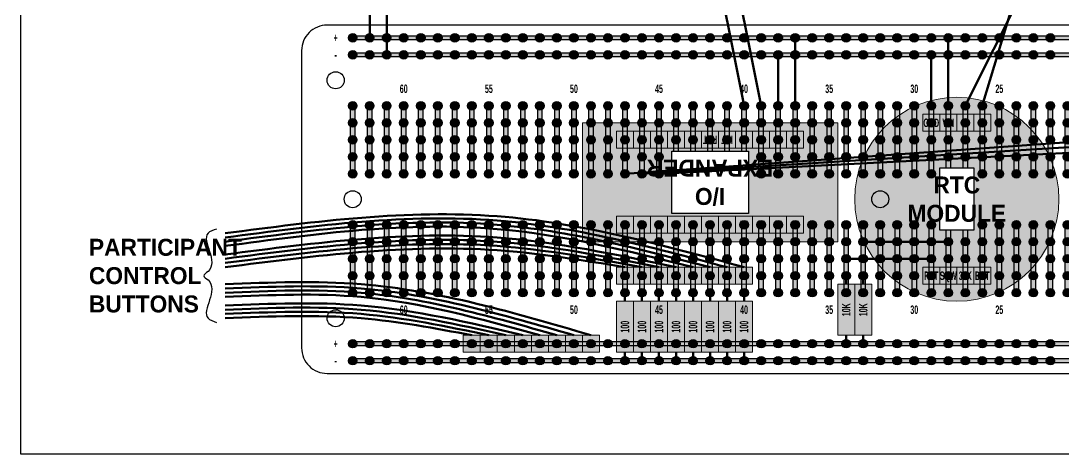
# Model space of a CAD drawing. Header units: inches. Extents: x -177 to 177, y -39 to 214.
# Drawn here: x -1.8 to 4.32, y 7.2 to 9.75 of the extents above; entities that cross this region are included whole.
import ezdxf
from ezdxf.enums import TextEntityAlignment as Align

# ---------------------------------------------------------------- set-up
doc = ezdxf.new("R2010")
doc.units = ezdxf.units.IN
doc.header["$MEASUREMENT"] = 0
for name, color, linetype in [('E-3.3V', 242, 'Continuous'), ('E-ANNO-COMP', 7, 'Continuous'), ('E-BRBD', 253, 'Continuous'), ('E-COMP-RSTR', 203, 'Continuous'), ('E-MOD0', 153, 'Continuous'), ('E-SCLK', 92, 'Continuous'), ('E-SDTA', 52, 'Continuous'), ('E-TRML-GNRL', 8, 'Continuous'), ('G-ANNO-TEXT', 7, 'Continuous')]:
    doc.layers.add(name, color=color, linetype=linetype)
doc.layers.add('E-GRND', color=7, linetype='Continuous', true_color=0x404040)
for name, color, linetype, lineweight in [('E-LEDB', 152, 'Continuous', 50), ('E-LEDG', 110, 'Continuous', 50), ('E-LEDR', 240, 'Continuous', 50), ('E-LEDW', 254, 'Continuous', 50), ('E-OUTL', 7, 'Continuous', 15), ('E-WIRE-3.3V', 242, 'Continuous', 50), ('E-WIRE-DGTL', 212, 'Continuous', 50), ('E-WIRE-GNRL', 30, 'Continuous', 50), ('E-WIRE-SCLK', 92, 'Continuous', 50), ('E-WIRE-SDTA', 52, 'Continuous', 50)]:
    doc.layers.add(name, color=color, linetype=linetype, lineweight=lineweight)
doc.layers.add('E-WIRE-GRND', color=7, linetype='Continuous', lineweight=50, true_color=0x404040)
doc.layers.add('G-VPRT', color=7, linetype='Continuous', plot=False)
doc.styles.add('PIN-ANNO', font='cityb___.ttf', dxfattribs={"width": 0.5, "height": 0.05})
doc.styles.add('RJR', font='cityb___.ttf', dxfattribs={"height": 0.1})

# ---------------------------------------------------------------- blocks, each defined once
blk = doc.blocks.new('filled-terminal')
h = blk.add_hatch(color=256)
h.dxf.hatch_style = 1
h.paths.add_polyline_path([(0.1, 0.1), (0, 0.1), (0, 0), (0.1, 0)])
at = {"layer": 'E-OUTL'}
blk.add_lwpolyline([(0, 0.1), (0.1, 0.1), (0.1, 0), (0, 0)], close=True, dxfattribs=at)
blk = doc.blocks.new('pwm-expander')
h = blk.add_hatch(color=256)
h.dxf.hatch_style = 1
h.paths.add_polyline_path([(0, 0), (1.5, 0), (1.5, 0.7), (0, 0.7)])
h.paths.add_polyline_path([(0.2, 0.15), (0.3, 0.15), (0.4, 0.15), (0.5, 0.15), (0.6, 0.15), (0.6, 0.05), (0.5, 0.05), (0.4, 0.05), (0.3, 0.05), (0.2, 0.05)], flags=16)
h.paths.add_polyline_path([(0.4262, 0.5638), (0.4262, 0.1362), (1.0738, 0.1362), (1.0738, 0.5638)], flags=24)
at = {"layer": 'E-OUTL'}
blk.add_lwpolyline([(0, 0.7), (1.5, 0.7), (1.5, 0), (0, 0)], close=True, dxfattribs=at)
at = {"layer": 'E-3.3V'}
blk.add_blockref('filled-terminal', (0.2, 0.05), dxfattribs=at)
at = {"layer": 'E-TRML-GNRL'}
for p in [(0.2, 0.55), (0.3, 0.55), (0.4, 0.55), (0.5, 0.55), (0.6, 0.55), (0.7, 0.55), (0.8, 0.55), (0.9, 0.55), (1, 0.55), (1.1, 0.55), (1.2, 0.55), (0.6, 0.05), (0.7, 0.05), (0.8, 0.05), (0.9, 0.05), (1, 0.05), (1.1, 0.05), (1.2, 0.05)]:
    blk.add_blockref('filled-terminal', p, dxfattribs=at)
at = {"layer": 'E-ANNO-COMP', "style": 'PIN-ANNO', "width": 0.5}
for s, p in [('15', (0.25, 0.6)), ('14', (0.35, 0.6)), ('13', (0.45, 0.6)), ('12', (0.55, 0.6)), ('7', (0.65, 0.6)), ('6', (0.75, 0.6)), ('5', (0.85, 0.6)), ('4', (0.95, 0.6)), ('3', (1.05, 0.6)), ('2', (1.15, 0.6)), ('1', (1.25, 0.6)), ('INT', (0.65, 0.1)), ('RST', (0.75, 0.1)), ('8', (0.85, 0.1)), ('9', (0.95, 0.1)), ('10', (1.05, 0.1)), ('11', (1.15, 0.1)), ('0', (1.25, 0.1))]:
    blk.add_text(s, height=0.05, dxfattribs=at).set_placement(p, align=Align.MIDDLE_CENTER)
at = {"layer": 'E-ANNO-COMP', "insert": (0.75, 0.35), "char_height": 0.1, "attachment_point": 5, "style": 'RJR', "bg_fill": 19, "box_fill_scale": 1.5, "bg_fill_color": 256, "bg_fill_transparency": 0}
blk.add_mtext_dynamic_manual_height_columns('I/O EXPANDER', width=0.35, gutter_width=0.5, heights=[0], dxfattribs=at)
at = {"layer": 'E-GRND'}
blk.add_blockref('filled-terminal', (0.3, 0.05), dxfattribs=at)
at = {"layer": 'E-SCLK'}
blk.add_blockref('filled-terminal', (0.4, 0.05), dxfattribs=at)
at = {"layer": 'E-SDTA'}
blk.add_blockref('filled-terminal', (0.5, 0.05), dxfattribs=at)
blk = doc.blocks.new('breadboard-bus')
h = blk.add_hatch()
h.set_pattern_fill('ANSI31', color=0)
h.set_pattern_definition([(45, (-79, -14.2), (-0.08838835, 0.08838835), [])])
h.paths.add_polyline_path([(0.075, 0.45, 1), (0.025, 0.45, 1)])
h = blk.add_hatch(color=0)
h.dxf.hatch_style = 1
h.paths.add_polyline_path([(0.075, 0.45, 1), (0.025, 0.45, 1)])
h = blk.add_hatch(color=0)
h.dxf.hatch_style = 1
h.paths.add_polyline_path([(0.0375, 0.05), (0.0625, 0.05), (0.0625, 0.45), (0.0375, 0.45)])
h = blk.add_hatch()
h.set_pattern_fill('ANSI31', color=0)
h.set_pattern_definition([(45, (-79, -14.3), (-0.08838835, 0.08838835), [])])
h.paths.add_polyline_path([(0.075, 0.35, 1), (0.025, 0.35, 1)])
h = blk.add_hatch(color=0)
h.dxf.hatch_style = 1
h.paths.add_polyline_path([(0.075, 0.35, 1), (0.025, 0.35, 1)])
h = blk.add_hatch()
h.set_pattern_fill('ANSI31', color=0)
h.set_pattern_definition([(45, (-79, -14.4), (-0.08838835, 0.08838835), [])])
h.paths.add_polyline_path([(0.075, 0.25, 1), (0.025, 0.25, 1)])
h = blk.add_hatch(color=0)
h.dxf.hatch_style = 1
h.paths.add_polyline_path([(0.075, 0.25, 1), (0.025, 0.25, 1)])
h = blk.add_hatch()
h.set_pattern_fill('ANSI31', color=0)
h.set_pattern_definition([(45, (-79, -14.5), (-0.08838835, 0.08838835), [])])
h.paths.add_polyline_path([(0.075, 0.15, 1), (0.025, 0.15, 1)])
h = blk.add_hatch(color=0)
h.dxf.hatch_style = 1
h.paths.add_polyline_path([(0.075, 0.15, 1), (0.025, 0.15, 1)])
h = blk.add_hatch(color=0)
h.dxf.hatch_style = 1
h.paths.add_polyline_path([(0.075, 0.05, 1), (0.025, 0.05, 1)])
at = {"color": 0}
blk.add_lwpolyline([(0.0375, 0.45), (0.0625, 0.45), (0.0625, 0.05), (0.0375, 0.05)], close=True, dxfattribs=at)
for centre in [(0.05, 0.45), (0.05, 0.35), (0.05, 0.25), (0.05, 0.15), (0.05, 0.05)]:
    blk.add_circle(centre, 0.025, dxfattribs=at)
blk = doc.blocks.new('breadboard-pwr-bus')
h = blk.add_hatch()
h.set_pattern_fill('ANSI31', color=0)
h.set_pattern_definition([(45, (-79.1, -14.5), (-0.08838835, 0.08838835), [])])
h.paths.add_polyline_path([(0.075, 0.05, 1), (0.025, 0.05, 1)])
h = blk.add_hatch(color=0)
h.dxf.hatch_style = 1
h.paths.add_polyline_path([(0.075, 0.05, 1), (0.025, 0.05, 1)])
h = blk.add_hatch(color=0)
h.dxf.hatch_style = 1
h.paths.add_polyline_path([(6.25, 0.0375), (6.25, 0.0625), (0.05, 0.0625), (0.05, 0.0375)])
h = blk.add_hatch()
h.set_pattern_fill('ANSI31', color=0)
h.set_pattern_definition([(45, (-79.1, -14.4), (-0.08838835, 0.08838835), [])])
h.paths.add_polyline_path([(0.175, 0.05, 1), (0.125, 0.05, 1)])
h = blk.add_hatch(color=0)
h.dxf.hatch_style = 1
h.paths.add_polyline_path([(0.175, 0.05, 1), (0.125, 0.05, 1)])
h = blk.add_hatch()
h.set_pattern_fill('ANSI31', color=0)
h.set_pattern_definition([(45, (-79.1, -14.3), (-0.08838835, 0.08838835), [])])
h.paths.add_polyline_path([(0.275, 0.05, 1), (0.225, 0.05, 1)])
h = blk.add_hatch(color=0)
h.dxf.hatch_style = 1
h.paths.add_polyline_path([(0.275, 0.05, 1), (0.225, 0.05, 1)])
h = blk.add_hatch()
h.set_pattern_fill('ANSI31', color=0)
h.set_pattern_definition([(45, (-79.1, -14.2), (-0.08838835, 0.08838835), [])])
h.paths.add_polyline_path([(0.375, 0.05, 1), (0.325, 0.05, 1)])
h = blk.add_hatch(color=0)
h.dxf.hatch_style = 1
h.paths.add_polyline_path([(0.375, 0.05, 1), (0.325, 0.05, 1)])
h = blk.add_hatch(color=0)
h.dxf.hatch_style = 1
h.paths.add_polyline_path([(0.475, 0.05, 1), (0.425, 0.05, 1)])
h = blk.add_hatch(color=0)
h.dxf.hatch_style = 1
h.paths.add_polyline_path([(0.575, 0.05, 1), (0.525, 0.05, 1)])
h = blk.add_hatch(color=0)
h.dxf.hatch_style = 1
h.paths.add_polyline_path([(0.675, 0.05, 1), (0.625, 0.05, 1)])
h = blk.add_hatch(color=0)
h.dxf.hatch_style = 1
h.paths.add_polyline_path([(0.775, 0.05, 1), (0.725, 0.05, 1)])
h = blk.add_hatch()
h.set_pattern_fill('ANSI31', color=0)
h.set_pattern_definition([(45, (-78.6, -14.2), (-0.08838835, 0.08838835), [])])
h.paths.add_polyline_path([(0.875, 0.05, 1), (0.825, 0.05, 1)])
h = blk.add_hatch(color=0)
h.dxf.hatch_style = 1
h.paths.add_polyline_path([(0.875, 0.05, 1), (0.825, 0.05, 1)])
h = blk.add_hatch(color=0)
h.dxf.hatch_style = 1
h.paths.add_polyline_path([(0.975, 0.05, 1), (0.925, 0.05, 1)])
h = blk.add_hatch(color=0)
h.dxf.hatch_style = 1
h.paths.add_polyline_path([(1.075, 0.05, 1), (1.025, 0.05, 1)])
h = blk.add_hatch(color=0)
h.dxf.hatch_style = 1
h.paths.add_polyline_path([(1.175, 0.05, 1), (1.125, 0.05, 1)])
h = blk.add_hatch(color=0)
h.dxf.hatch_style = 1
h.paths.add_polyline_path([(1.275, 0.05, 1), (1.225, 0.05, 1)])
h = blk.add_hatch()
h.set_pattern_fill('ANSI31', color=0)
h.set_pattern_definition([(45, (-78.1, -14.2), (-0.08838835, 0.08838835), [])])
h.paths.add_polyline_path([(1.375, 0.05, 1), (1.325, 0.05, 1)])
h = blk.add_hatch(color=0)
h.dxf.hatch_style = 1
h.paths.add_polyline_path([(1.375, 0.05, 1), (1.325, 0.05, 1)])
h = blk.add_hatch(color=0)
h.dxf.hatch_style = 1
h.paths.add_polyline_path([(1.475, 0.05, 1), (1.425, 0.05, 1)])
h = blk.add_hatch(color=0)
h.dxf.hatch_style = 1
h.paths.add_polyline_path([(1.575, 0.05, 1), (1.525, 0.05, 1)])
h = blk.add_hatch(color=0)
h.dxf.hatch_style = 1
h.paths.add_polyline_path([(1.675, 0.05, 1), (1.625, 0.05, 1)])
h = blk.add_hatch(color=0)
h.dxf.hatch_style = 1
h.paths.add_polyline_path([(1.775, 0.05, 1), (1.725, 0.05, 1)])
h = blk.add_hatch()
h.set_pattern_fill('ANSI31', color=0)
h.set_pattern_definition([(45, (-77.6, -14.2), (-0.08838835, 0.08838835), [])])
h.paths.add_polyline_path([(1.875, 0.05, 1), (1.825, 0.05, 1)])
h = blk.add_hatch(color=0)
h.dxf.hatch_style = 1
h.paths.add_polyline_path([(1.875, 0.05, 1), (1.825, 0.05, 1)])
h = blk.add_hatch(color=0)
h.dxf.hatch_style = 1
h.paths.add_polyline_path([(1.975, 0.05, 1), (1.925, 0.05, 1)])
h = blk.add_hatch(color=0)
h.dxf.hatch_style = 1
h.paths.add_polyline_path([(2.075, 0.05, 1), (2.025, 0.05, 1)])
h = blk.add_hatch(color=0)
h.dxf.hatch_style = 1
h.paths.add_polyline_path([(2.175, 0.05, 1), (2.125, 0.05, 1)])
h = blk.add_hatch(color=0)
h.dxf.hatch_style = 1
h.paths.add_polyline_path([(2.275, 0.05, 1), (2.225, 0.05, 1)])
h = blk.add_hatch()
h.set_pattern_fill('ANSI31', color=0)
h.set_pattern_definition([(45, (-77.1, -14.2), (-0.08838835, 0.08838835), [])])
h.paths.add_polyline_path([(2.375, 0.05, 1), (2.325, 0.05, 1)])
h = blk.add_hatch(color=0)
h.dxf.hatch_style = 1
h.paths.add_polyline_path([(2.375, 0.05, 1), (2.325, 0.05, 1)])
h = blk.add_hatch(color=0)
h.dxf.hatch_style = 1
h.paths.add_polyline_path([(2.475, 0.05, 1), (2.425, 0.05, 1)])
h = blk.add_hatch(color=0)
h.dxf.hatch_style = 1
h.paths.add_polyline_path([(2.575, 0.05, 1), (2.525, 0.05, 1)])
h = blk.add_hatch(color=0)
h.dxf.hatch_style = 1
h.paths.add_polyline_path([(2.675, 0.05, 1), (2.625, 0.05, 1)])
h = blk.add_hatch(color=0)
h.dxf.hatch_style = 1
h.paths.add_polyline_path([(2.775, 0.05, 1), (2.725, 0.05, 1)])
h = blk.add_hatch()
h.set_pattern_fill('ANSI31', color=0)
h.set_pattern_definition([(45, (-76.6, -14.2), (-0.08838835, 0.08838835), [])])
h.paths.add_polyline_path([(2.875, 0.05, 1), (2.825, 0.05, 1)])
h = blk.add_hatch(color=0)
h.dxf.hatch_style = 1
h.paths.add_polyline_path([(2.875, 0.05, 1), (2.825, 0.05, 1)])
h = blk.add_hatch(color=0)
h.dxf.hatch_style = 1
h.paths.add_polyline_path([(2.975, 0.05, 1), (2.925, 0.05, 1)])
h = blk.add_hatch(color=0)
h.dxf.hatch_style = 1
h.paths.add_polyline_path([(3.075, 0.05, 1), (3.025, 0.05, 1)])
h = blk.add_hatch(color=0)
h.dxf.hatch_style = 1
h.paths.add_polyline_path([(3.175, 0.05, 1), (3.125, 0.05, 1)])
h = blk.add_hatch(color=0)
h.dxf.hatch_style = 1
h.paths.add_polyline_path([(3.275, 0.05, 1), (3.225, 0.05, 1)])
h = blk.add_hatch()
h.set_pattern_fill('ANSI31', color=0)
h.set_pattern_definition([(45, (-76.1, -14.2), (-0.08838835, 0.08838835), [])])
h.paths.add_polyline_path([(3.375, 0.05, 1), (3.325, 0.05, 1)])
h = blk.add_hatch(color=0)
h.dxf.hatch_style = 1
h.paths.add_polyline_path([(3.375, 0.05, 1), (3.325, 0.05, 1)])
h = blk.add_hatch(color=0)
h.dxf.hatch_style = 1
h.paths.add_polyline_path([(3.475, 0.05, 1), (3.425, 0.05, 1)])
h = blk.add_hatch(color=0)
h.dxf.hatch_style = 1
h.paths.add_polyline_path([(3.575, 0.05, 1), (3.525, 0.05, 1)])
h = blk.add_hatch(color=0)
h.dxf.hatch_style = 1
h.paths.add_polyline_path([(3.675, 0.05, 1), (3.625, 0.05, 1)])
h = blk.add_hatch(color=0)
h.dxf.hatch_style = 1
h.paths.add_polyline_path([(3.775, 0.05, 1), (3.725, 0.05, 1)])
h = blk.add_hatch()
h.set_pattern_fill('ANSI31', color=0)
h.set_pattern_definition([(45, (-75.6, -14.2), (-0.08838835, 0.08838835), [])])
h.paths.add_polyline_path([(3.875, 0.05, 1), (3.825, 0.05, 1)])
h = blk.add_hatch(color=0)
h.dxf.hatch_style = 1
h.paths.add_polyline_path([(3.875, 0.05, 1), (3.825, 0.05, 1)])
h = blk.add_hatch(color=0)
h.dxf.hatch_style = 1
h.paths.add_polyline_path([(3.975, 0.05, 1), (3.925, 0.05, 1)])
h = blk.add_hatch(color=0)
h.dxf.hatch_style = 1
h.paths.add_polyline_path([(4.075, 0.05, 1), (4.025, 0.05, 1)])
h = blk.add_hatch(color=0)
h.dxf.hatch_style = 1
h.paths.add_polyline_path([(4.175, 0.05, 1), (4.125, 0.05, 1)])
at = {"color": 0}
blk.add_lwpolyline([(6.25, 0.0625), (6.25, 0.0375), (0.05, 0.0375), (0.05, 0.0625)], close=True, dxfattribs=at)
for centre in [(0.05, 0.05), (0.15, 0.05), (0.25, 0.05), (0.35, 0.05), (0.45, 0.05), (0.55, 0.05), (0.65, 0.05), (0.75, 0.05), (0.85, 0.05), (0.95, 0.05), (1.05, 0.05), (1.15, 0.05), (1.25, 0.05), (1.35, 0.05), (1.45, 0.05), (1.55, 0.05), (1.65, 0.05), (1.75, 0.05), (1.85, 0.05), (1.95, 0.05), (2.05, 0.05), (2.15, 0.05), (2.25, 0.05), (2.35, 0.05), (2.45, 0.05), (2.55, 0.05), (2.65, 0.05), (2.75, 0.05), (2.85, 0.05), (2.95, 0.05), (3.05, 0.05), (3.15, 0.05), (3.25, 0.05), (3.35, 0.05), (3.45, 0.05), (3.55, 0.05), (3.65, 0.05), (3.75, 0.05), (3.85, 0.05), (3.95, 0.05), (4.05, 0.05), (4.15, 0.05)]:
    blk.add_circle(centre, 0.025, dxfattribs=at)
blk = doc.blocks.new('breadboard-full-thru-hole-electrocookie')
at = {"color": 0}
blk.add_lwpolyline([(-3.25, -0.025), (3.25, -0.025, 0.414214), (3.4, 0.125), (3.4, 1.875, 0.414214), (3.25, 2.025), (-3.25, 2.025, 0.414214), (-3.4, 1.875), (-3.4, 0.125, 0.414214)], format="xyb", close=True, dxfattribs=at)
for centre in [(-3.2, 1.7), (-3.1, 1), (0, 1), (-3.2, 0.3)]:
    blk.add_circle(centre, 0.05, dxfattribs=at)
for name, p in [('breadboard-pwr-bus', (-3.15, 1.9)), ('breadboard-pwr-bus', (-3.15, 1.8)), ('breadboard-bus', (-3.15, 1.1)), ('breadboard-bus', (-3.05, 1.1)), ('breadboard-bus', (-2.95, 1.1)), ('breadboard-bus', (-2.85, 1.1)), ('breadboard-bus', (-2.75, 1.1)), ('breadboard-bus', (-2.65, 1.1)), ('breadboard-bus', (-2.55, 1.1)), ('breadboard-bus', (-2.45, 1.1)), ('breadboard-bus', (-2.35, 1.1)), ('breadboard-bus', (-2.25, 1.1)), ('breadboard-bus', (-2.15, 1.1)), ('breadboard-bus', (-2.05, 1.1)), ('breadboard-bus', (-1.95, 1.1)), ('breadboard-bus', (-1.85, 1.1)), ('breadboard-bus', (-1.75, 1.1)), ('breadboard-bus', (-1.65, 1.1)), ('breadboard-bus', (-1.55, 1.1)), ('breadboard-bus', (-1.45, 1.1)), ('breadboard-bus', (-1.35, 1.1)), ('breadboard-bus', (-1.25, 1.1)), ('breadboard-bus', (-1.15, 1.1)), ('breadboard-bus', (-1.05, 1.1)), ('breadboard-bus', (-0.95, 1.1)), ('breadboard-bus', (-0.85, 1.1)), ('breadboard-bus', (-0.75, 1.1)), ('breadboard-bus', (-0.65, 1.1)), ('breadboard-bus', (-0.55, 1.1)), ('breadboard-bus', (-0.45, 1.1)), ('breadboard-bus', (-0.35, 1.1)), ('breadboard-bus', (-0.25, 1.1)), ('breadboard-bus', (-0.15, 1.1)), ('breadboard-bus', (-0.05, 1.1)), ('breadboard-bus', (0.05, 1.1)), ('breadboard-bus', (0.15, 1.1)), ('breadboard-bus', (0.25, 1.1)), ('breadboard-bus', (0.35, 1.1)), ('breadboard-bus', (0.45, 1.1)), ('breadboard-bus', (0.55, 1.1)), ('breadboard-bus', (0.65, 1.1)), ('breadboard-bus', (0.75, 1.1)), ('breadboard-bus', (0.85, 1.1)), ('breadboard-bus', (0.95, 1.1)), ('breadboard-bus', (1.05, 1.1)), ('breadboard-bus', (-3.15, 0.4)), ('breadboard-bus', (-3.05, 0.4)), ('breadboard-bus', (-2.95, 0.4)), ('breadboard-bus', (-2.85, 0.4)), ('breadboard-bus', (-2.75, 0.4)), ('breadboard-bus', (-2.65, 0.4)), ('breadboard-bus', (-2.55, 0.4)), ('breadboard-bus', (-2.45, 0.4)), ('breadboard-bus', (-2.35, 0.4)), ('breadboard-bus', (-2.25, 0.4)), ('breadboard-bus', (-2.15, 0.4)), ('breadboard-bus', (-2.05, 0.4)), ('breadboard-bus', (-1.95, 0.4)), ('breadboard-bus', (-1.85, 0.4)), ('breadboard-bus', (-1.75, 0.4)), ('breadboard-bus', (-1.65, 0.4)), ('breadboard-bus', (-1.55, 0.4)), ('breadboard-bus', (-1.45, 0.4)), ('breadboard-bus', (-1.35, 0.4)), ('breadboard-bus', (-1.25, 0.4)), ('breadboard-bus', (-1.15, 0.4)), ('breadboard-bus', (-1.05, 0.4)), ('breadboard-bus', (-0.95, 0.4)), ('breadboard-bus', (-0.85, 0.4)), ('breadboard-bus', (-0.75, 0.4)), ('breadboard-bus', (-0.65, 0.4)), ('breadboard-bus', (-0.55, 0.4)), ('breadboard-bus', (-0.45, 0.4)), ('breadboard-bus', (-0.35, 0.4)), ('breadboard-bus', (-0.25, 0.4)), ('breadboard-bus', (-0.15, 0.4)), ('breadboard-bus', (-0.05, 0.4)), ('breadboard-bus', (0.05, 0.4)), ('breadboard-bus', (0.15, 0.4)), ('breadboard-bus', (0.25, 0.4)), ('breadboard-bus', (0.35, 0.4)), ('breadboard-bus', (0.45, 0.4)), ('breadboard-bus', (0.55, 0.4)), ('breadboard-bus', (0.65, 0.4)), ('breadboard-bus', (0.75, 0.4)), ('breadboard-bus', (0.85, 0.4)), ('breadboard-bus', (0.95, 0.4)), ('breadboard-bus', (1.05, 0.4)), ('breadboard-pwr-bus', (-3.15, 0.1)), ('breadboard-pwr-bus', (-3.15, 0))]:
    blk.add_blockref(name, p, dxfattribs=at)
at = {"color": 0, "style": 'PIN-ANNO', "width": 0.5}
for s, p in [('+', (-3.2, 1.95)), ('-', (-3.2, 1.85)), ('60', (-2.8, 1.65)), ('55', (-2.3, 1.65)), ('50', (-1.8, 1.65)), ('45', (-1.3, 1.65)), ('40', (-0.8, 1.65)), ('35', (-0.3, 1.65)), ('30', (0.2, 1.65)), ('25', (0.7, 1.65)), ('60', (-2.8, 0.35)), ('55', (-2.3, 0.35)), ('50', (-1.8, 0.35)), ('45', (-1.3, 0.35)), ('40', (-0.8, 0.35)), ('35', (-0.3, 0.35)), ('30', (0.2, 0.35)), ('25', (0.7, 0.35)), ('+', (-3.2, 0.15)), ('-', (-3.2, 0.05))]:
    blk.add_text(s, height=0.05, dxfattribs=at).set_placement(p, align=Align.MIDDLE_CENTER)
blk = doc.blocks.new('rtc-circle')
h = blk.add_hatch(color=0)
h.dxf.hatch_style = 1
h.paths.add_polyline_path([(0.8, 0.5, 1), (-0.4, 0.5, 1)])
h.paths.add_polyline_path([(-0.0759, 0.7105), (-0.0759, 0.2895), (0.4759, 0.2895), (0.4759, 0.7105)], flags=24)
at = {"layer": 'E-OUTL'}
blk.add_circle((0.2, 0.5), 0.6, dxfattribs=at)
at = {"layer": 'E-3.3V'}
blk.add_blockref('filled-terminal', (0.1, 0.9), dxfattribs=at)
at = {"layer": 'E-GRND'}
blk.add_blockref('filled-terminal', (0, 0.9), dxfattribs=at)
at = {"layer": 'E-SCLK'}
blk.add_blockref('filled-terminal', (0.2, 0.9), dxfattribs=at)
at = {"layer": 'E-SDTA'}
blk.add_blockref('filled-terminal', (0.3, 0.9), dxfattribs=at)
at = {"layer": 'E-TRML-GNRL'}
for p in [(0, 0), (0.1, 0), (0.2, 0), (0.3, 0)]:
    blk.add_blockref('filled-terminal', p, dxfattribs=at)
at = {"layer": 'E-ANNO-COMP', "style": 'PIN-ANNO', "width": 0.5}
for s, p in [('GND', (0.05, 0.95)), ('VIN', (0.15, 0.95)), ('RST', (0.05, 0.05)), ('SQW', (0.15, 0.05)), ('32K', (0.25, 0.05)), ('BAT', (0.35, 0.05))]:
    blk.add_text(s, height=0.05, dxfattribs=at).set_placement(p, align=Align.MIDDLE_CENTER)
at = {"layer": 'E-ANNO-COMP', "insert": (0.2, 0.5), "char_height": 0.1, "attachment_point": 5, "style": 'RJR', "bg_fill": 19, "box_fill_scale": 1.5, "bg_fill_color": 256, "bg_fill_transparency": 0}
blk.add_mtext_dynamic_manual_height_columns('RTC MODULE', width=0.1, gutter_width=0.5, heights=[0], dxfattribs=at)
blk = doc.blocks.new('RESISTOR')
h = blk.add_hatch(color=256)
h.dxf.hatch_style = 1
h.paths.add_polyline_path([(0.3, 0.05), (0, 0.05), (0, -0.05), (0.3, -0.05)])
at = {"layer": 'E-OUTL'}
blk.add_lwpolyline([(0, 0.05), (0.3, 0.05), (0.3, -0.05), (0, -0.05)], close=True, dxfattribs=at)
at = {"layer": 'E-ANNO-COMP', "style": 'PIN-ANNO', "width": 0.5}
blk.add_attdef('VALUE', text='', height=0.05, dxfattribs=at).set_placement((0.15, 0), align=Align.MIDDLE_CENTER)

msp = doc.modelspace()

# ---------------------------------------------------------------- linework, layer by layer
at = {"layer": 'E-LEDB'}
for points in [[(-0.6, 8.2), (0.2, 8.2), (1.55, 7.9)], [(-0.6, 8.075), (0.2, 8.075), (1.15, 7.9)]]:
    msp.add_spline(points, degree=3, dxfattribs=at)
at = {"layer": 'E-LEDG'}
for points in [[(-0.6, 8.175), (0.2, 8.175), (1.45, 7.9)], [(-0.6, 8.05), (0.2, 8.05), (1.05, 7.9)]]:
    msp.add_spline(points, degree=3, dxfattribs=at)
at = {"layer": 'E-LEDR'}
for points in [[(-0.6, 8.15), (0.2, 8.15), (1.35, 7.9)], [(-0.6, 8.025), (0.2, 8.025), (0.95, 7.9)]]:
    msp.add_spline(points, degree=3, dxfattribs=at)
at = {"layer": 'E-LEDW'}
for points in [[(-0.6, 8.125), (0.2, 8.125), (1.25, 7.9)], [(-0.6, 8), (0.2, 8), (0.85, 7.9)]]:
    msp.add_spline(points, degree=3, dxfattribs=at)
at = {"layer": 'E-WIRE-3.3V'}
for points in [[(0.25, 9.65), (0.25, 9.95)], [(2.75, 9.25), (2.75, 9.65)]]:
    msp.add_lwpolyline(points, dxfattribs=at)
at = {"layer": 'E-WIRE-GNRL'}
for p, q in [((3.05, 8.2), (3.05, 8.25)), ((3.15, 8.2), (3.15, 8.25)), ((1.75, 8.1), (1.75, 8.15)), ((1.85, 8.1), (1.85, 8.15)), ((1.95, 8.1), (1.95, 8.15)), ((2.05, 8.1), (2.05, 8.15)), ((2.15, 8.1), (2.15, 8.15)), ((2.25, 8.1), (2.25, 8.15)), ((2.35, 8.1), (2.35, 8.15)), ((2.45, 8.1), (2.45, 8.15)), ((3.05, 7.85), (3.05, 7.9)), ((3.15, 7.85), (3.15, 7.9)), ((1.75, 7.75), (1.75, 7.8)), ((1.85, 7.75), (1.85, 7.8)), ((1.95, 7.75), (1.95, 7.8)), ((2.05, 7.75), (2.05, 7.8)), ((2.15, 7.75), (2.15, 7.8)), ((2.25, 7.75), (2.25, 7.8)), ((2.35, 7.75), (2.35, 7.8)), ((2.45, 7.75), (2.45, 7.8))]:
    msp.add_line(p, q, dxfattribs=at)
at = {"layer": 'E-WIRE-GRND'}
for points in [[(0.35, 9.55), (0.35, 9.85)], [(2.65, 9.25), (2.65, 9.55)]]:
    msp.add_lwpolyline(points, dxfattribs=at)
at = {"layer": 'E-WIRE-SCLK'}
msp.add_lwpolyline([(2.35, 10.25), (2.55, 9.25)], dxfattribs=at)
at = {"layer": 'E-WIRE-SDTA'}
msp.add_lwpolyline([(2.25, 10.25), (2.45, 9.25)], dxfattribs=at)
at = {"layer": 'G-ANNO-TEXT'}
msp.add_spline([(-0.65, 8.525), (-0.7, 8.5), (-0.7, 8.275), (-0.725, 8.25), (-0.7, 8.225), (-0.7, 8), (-0.65, 7.975)], degree=3, dxfattribs=at)
at = {"layer": 'G-VPRT'}
msp.add_lwpolyline([(-1.8, 13.2), (7.7, 13.2), (7.7, 7.2), (-1.8, 7.2)], close=True, dxfattribs=at)

# ---------------------------------------------------------------- block references
at = {"layer": 'E-3.3V'}
for name, p in [('breadboard-pwr-bus', (0.1, 9.6)), ('filled-terminal', (3.6, 9.1)), ('filled-terminal', (1.8, 8.2)), ('filled-terminal', (2.2, 8.2)), ('breadboard-pwr-bus', (0.1, 7.8)), ('filled-terminal', (0.9, 7.8)), ('filled-terminal', (1.3, 7.8))]:
    msp.add_blockref(name, p, dxfattribs=at)
at = {"layer": 'E-3.3V', "rotation": 180}
msp.add_blockref('filled-terminal', (2.8, 9.1), dxfattribs=at)
at = {"layer": 'E-BRBD'}
msp.add_blockref('breadboard-full-thru-hole-electrocookie', (3.25, 7.7), dxfattribs=at)
at = {"layer": 'E-COMP-RSTR', "rotation": 90}
for p in [(1.75, 7.8), (1.85, 7.8), (1.95, 7.8), (2.05, 7.8), (2.15, 7.8), (2.25, 7.8), (2.35, 7.8), (2.45, 7.8)]:
    msp.add_blockref('RESISTOR', p, dxfattribs=at).add_auto_attribs({'VALUE': '100'})
at = {"layer": 'E-GRND'}
for name, p in [('breadboard-pwr-bus', (0.1, 9.5)), ('filled-terminal', (3.5, 9.1)), ('breadboard-pwr-bus', (0.1, 7.7))]:
    msp.add_blockref(name, p, dxfattribs=at)
at = {"layer": 'E-GRND', "rotation": 180}
msp.add_blockref('filled-terminal', (2.7, 9.1), dxfattribs=at)
at = {"layer": 'E-LEDB'}
for p in [(2, 8.2), (2.4, 8.2), (1.1, 7.8), (1.5, 7.8)]:
    msp.add_blockref('filled-terminal', p, dxfattribs=at)
at = {"layer": 'E-LEDG'}
for p in [(1.9, 8.2), (2.3, 8.2), (1, 7.8), (1.4, 7.8)]:
    msp.add_blockref('filled-terminal', p, dxfattribs=at)
at = {"layer": 'E-LEDW'}
for p in [(1.7, 8.2), (2.1, 8.2), (0.8, 7.8), (1.2, 7.8)]:
    msp.add_blockref('filled-terminal', p, dxfattribs=at)
at = {"layer": 'E-SCLK'}
msp.add_blockref('filled-terminal', (3.7, 9.1), dxfattribs=at)
at = {"layer": 'E-SCLK', "rotation": 180}
msp.add_blockref('filled-terminal', (2.6, 9.1), dxfattribs=at)
at = {"layer": 'E-SDTA'}
msp.add_blockref('filled-terminal', (3.8, 9.1), dxfattribs=at)
at = {"layer": 'E-SDTA', "rotation": 180}
msp.add_blockref('filled-terminal', (2.5, 9.1), dxfattribs=at)
at = {"layer": 'E-TRML-GNRL', "rotation": 180}
for p in [(1.8, 9.1), (1.9, 9.1), (2, 9.1), (2.1, 9.1), (2.2, 9.1), (2.3, 9.1), (2.4, 9.1), (1.8, 8.6), (1.9, 8.6), (2, 8.6), (2.1, 8.6), (2.2, 8.6), (2.3, 8.6), (2.4, 8.6), (2.5, 8.6), (2.6, 8.6), (2.7, 8.6), (2.8, 8.6)]:
    msp.add_blockref('filled-terminal', p, dxfattribs=at)
at = {"layer": 'E-TRML-GNRL'}
for p in [(3.5, 8.2), (3.6, 8.2), (3.7, 8.2), (3.8, 8.2)]:
    msp.add_blockref('filled-terminal', p, dxfattribs=at)

# ---------------------------------------------------------------- texts
at = {"layer": 'G-ANNO-TEXT', "insert": (-1.4, 8.25), "char_height": 0.1, "attachment_point": 4, "style": 'RJR'}
msp.add_mtext_dynamic_manual_height_columns('PARTICIPANT CONTROL BUTTONS', width=0.65625, gutter_width=0.5, heights=[0], dxfattribs=at)

# ---------------------------------------------------------------- next in the draw order: block references
at = {"layer": 'E-MOD0'}
msp.add_blockref('rtc-circle', (3.5, 8.2), dxfattribs=at)
at = {"layer": 'E-MOD0', "rotation": 180}
msp.add_blockref('pwm-expander', (3, 9.15), dxfattribs=at)

# ---------------------------------------------------------------- next in the draw order: linework, layer by layer
at = {"layer": 'E-LEDB'}
for points in [[(-0.6, 8.5), (1, 8.6), (2.45, 8.3)], [(-0.6, 8.375), (1, 8.475), (2.05, 8.3)]]:
    msp.add_spline(points, degree=3, dxfattribs=at)
at = {"layer": 'E-LEDG'}
for points in [[(-0.6, 8.475), (1, 8.575), (2.35, 8.3)], [(-0.6, 8.35), (1, 8.45), (1.95, 8.3)]]:
    msp.add_spline(points, degree=3, dxfattribs=at)
at = {"layer": 'E-LEDR'}
for points in [[(-0.6, 8.45), (1, 8.55), (2.25, 8.3)], [(-0.6, 8.325), (1, 8.425), (1.85, 8.3)]]:
    msp.add_spline(points, degree=3, dxfattribs=at)
at = {"layer": 'E-LEDW'}
for points in [[(-0.6, 8.425), (1, 8.525), (2.15, 8.3)], [(-0.6, 8.3), (1, 8.4), (1.75, 8.3)]]:
    msp.add_spline(points, degree=3, dxfattribs=at)
at = {"layer": 'E-WIRE-3.3V'}
msp.add_lwpolyline([(3.65, 9.25), (3.65, 9.65)], dxfattribs=at)
at = {"layer": 'E-WIRE-DGTL'}
for points in [[(1.75, 8.85), (4.55, 9.05)], [(1.85, 8.85), (5.05, 9.05)], [(1.95, 8.85), (5.85, 9.05)]]:
    msp.add_lwpolyline(points, dxfattribs=at)
at = {"layer": 'E-WIRE-GNRL'}
for points in [[(3.15, 8.45), (3.65, 8.45)], [(3.05, 8.35), (3.55, 8.35)]]:
    msp.add_lwpolyline(points, dxfattribs=at)
at = {"layer": 'E-WIRE-GRND'}
msp.add_lwpolyline([(3.55, 9.25), (3.55, 9.55)], dxfattribs=at)
at = {"layer": 'E-WIRE-SCLK'}
msp.add_lwpolyline([(3.75, 9.25), (4.25, 10.25)], dxfattribs=at)
at = {"layer": 'E-WIRE-SDTA'}
msp.add_lwpolyline([(3.85, 9.25), (4.15, 10.25)], dxfattribs=at)

# ---------------------------------------------------------------- next in the draw order: block references
at = {"layer": 'E-COMP-RSTR', "rotation": 90}
for p in [(3.05, 7.9), (3.15, 7.9)]:
    msp.add_blockref('RESISTOR', p, dxfattribs=at).add_auto_attribs({'VALUE': '10K'})

doc.saveas('drawing.dxf')
